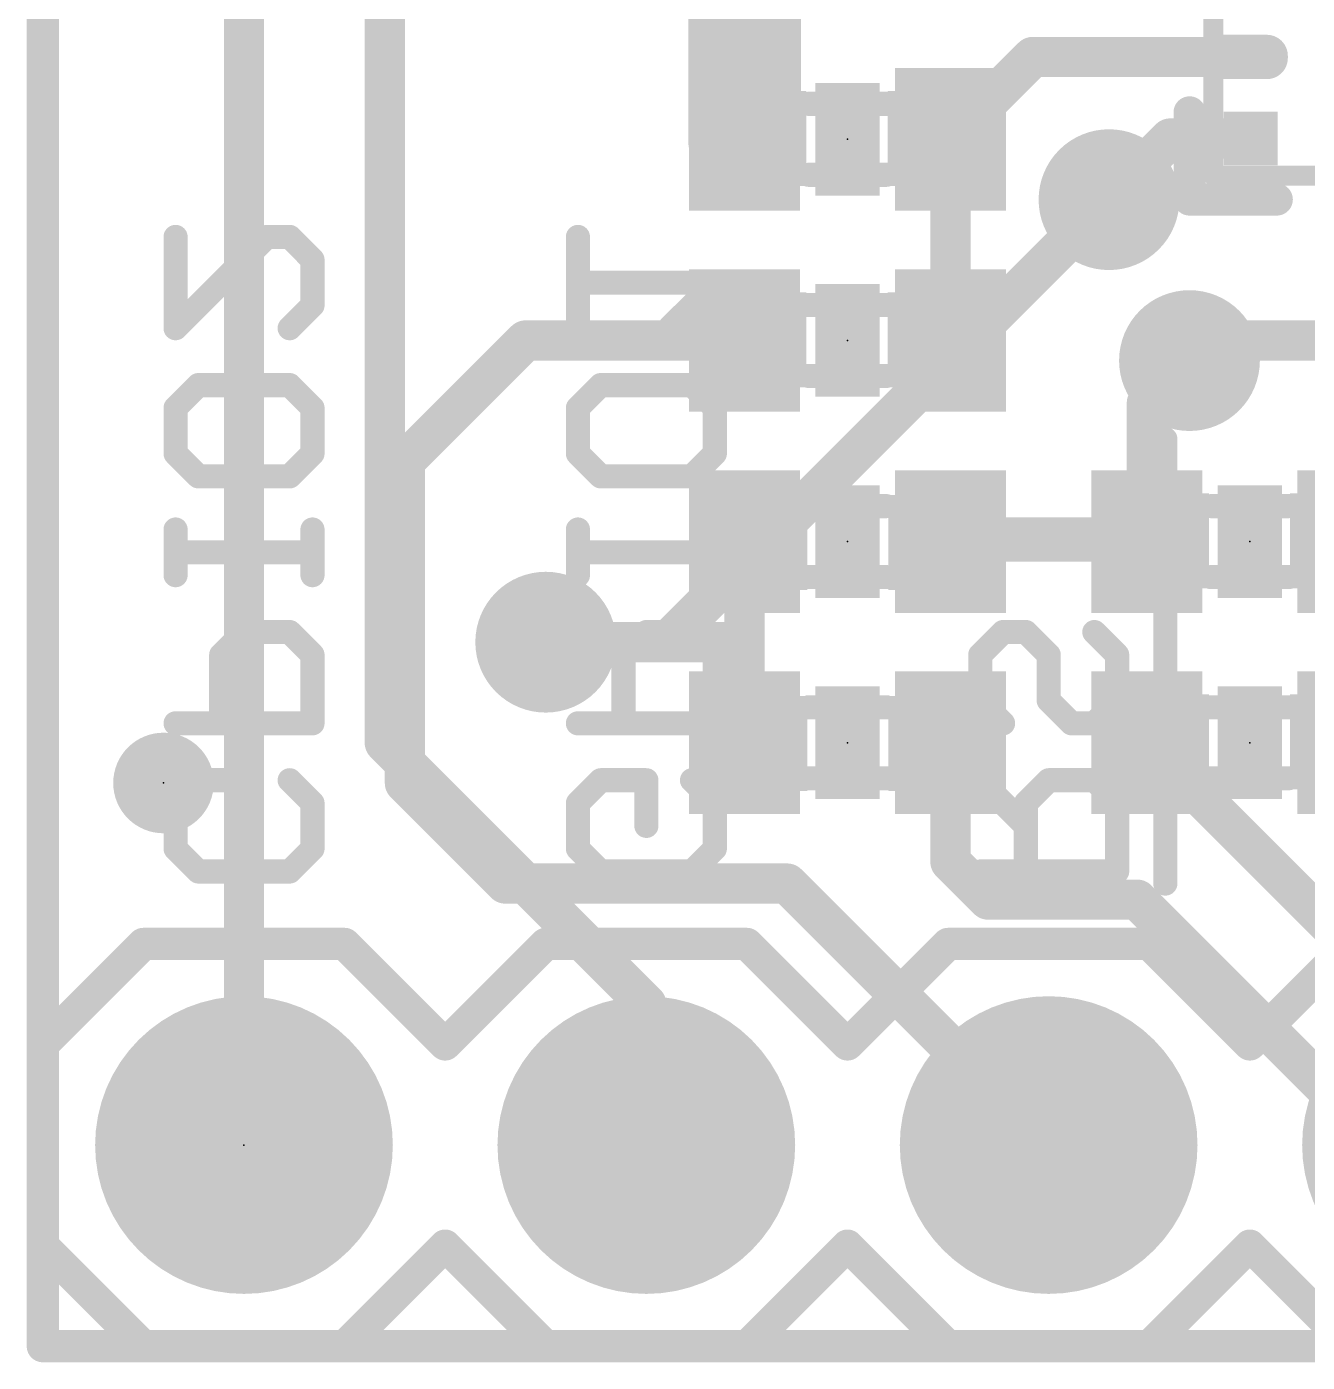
# Model space of a CAD drawing. Extents: x -0.1 to 25.5, y -0.1 to 14.1.
# Drawn here: x -0.1 to 7.98, y -0.1 to 8.33 of the extents above; entities that cross this region are included whole.
import ezdxf

# ---------------------------------------------------------------- set-up
doc = ezdxf.new("R2010")
doc.units = 0
for name, color, linetype in [('1', 12, 'CONTINUOUS'), ('16', 132, 'CONTINUOUS'), ('17', 110, 'CONTINUOUS'), ('18', 110, 'CONTINUOUS'), ('20', 53, 'CONTINUOUS'), ('21', 41, 'CONTINUOUS'), ('22', 40, 'CONTINUOUS'), ('23', 53, 'CONTINUOUS'), ('51', 53, 'CONTINUOUS')]:
    doc.layers.add(name, color=color, linetype=linetype)

# ---------------------------------------------------------------- blocks, each defined once
blk = doc.blocks.new('RECT')
blk.add_solid([(-0.5, -0.5), (0.5, -0.5), (-0.5, 0.5), (0.5, 0.5)])
blk = doc.blocks.new('ROUNDP')
at = {"const_width": 0.5}
blk.add_lwpolyline([(0, -0.25, 1), (0, 0.25, 1), (0, -0.25)], format="xyb", dxfattribs=at)
blk = doc.blocks.new('PIE')
at = {"const_width": 0.5}
blk.add_lwpolyline([(0, -0.25, 1), (0, 0.25, 1), (0, -0.25)], format="xyb", dxfattribs=at)
blk = doc.blocks.new('RECT44800X97600R95')
at = {"const_width": 0.133}
blk.add_lwpolyline([(0.0735, -0.172), (0.0735, 0.172, 0.4142), (0.007, 0.2385), (-0.007, 0.2385, 0.4142), (-0.0735, 0.172), (-0.0735, -0.172, 0.4142), (-0.007, -0.2385), (0.007, -0.2385, 0.4142)], format="xyb", close=True, dxfattribs=at)
blk.add_solid([(-0.0324, -0.1974), (0.0324, -0.1974), (-0.0324, 0.1974), (0.0324, 0.1974)])
blk = doc.blocks.new('ROUNDV')
at = {"const_width": 0.5}
blk.add_lwpolyline([(0, -0.25, 1), (0, 0.25, 1), (0, -0.25)], format="xyb", dxfattribs=at)

msp = doc.modelspace()

# ---------------------------------------------------------------- linework, layer by layer
at = {"layer": '1'}
for points, const_width in [([(4.43, 8.89), (4.43, 7.635)], 0.7112), ([(6.25, 8.14), (5.73, 7.62)], 0.254), ([(7.555, 8.14), (6.25, 8.14)], 0.254), ([(4.43, 7.62), (4.445, 7.62)], 0.7112), ([(4.43, 7.635), (4.445, 7.62)], 0.254), ([(5.73, 6.35), (5.73, 7.62)], 0.254), ([(7.117, 7.625), (6.731, 7.239)], 0.254), ([(7.625, 7.625), (7.117, 7.625)], 0.254), ([(2.286, 5.588), (3.048, 6.35)], 0.254), ([(3.048, 6.35), (4.43, 6.35)], 0.254), ([(6.97, 5.954), (7.239, 6.223)], 0.254), ([(6.97, 5.08), (6.97, 5.954)], 0.254), ([(2.286, 3.556), (2.286, 5.588)], 0.254), ([(4.43, 3.81), (4.43, 5.08)], 0.254), ([(5.73, 5.08), (6.97, 5.08)], 0.254), ([(4.43, 4.445), (3.175, 4.445)], 0.254), ([(4.43, 3.81), (4.43, 4.445)], 0.254), ([(5.73, 3.81), (5.73, 3.0584)], 0.254), ([(8.24, 2.54), (6.97, 3.81)], 0.254), ([(2.921, 2.921), (2.286, 3.556)], 0.254), ([(5.73, 3.0584), (5.7404, 3.048)], 0.254), ([(5.969, 2.8194), (5.7404, 3.048)], 0.254), ([(4.699, 2.921), (2.921, 2.921)], 0.254), ([(6.35, 1.27), (4.699, 2.921)], 0.254), ([(6.9088, 2.8194), (5.969, 2.8194)], 0.254), ([(8.4582, 1.27), (6.9088, 2.8194)], 0.254)]:
    msp.add_lwpolyline(points, dxfattribs=dict(at, const_width=const_width))
for points, const_width in [([(6.25, 8.2035, 1), (6.25, 8.0765)], 0.127), ([(6.2949, 8.0951, 1), (6.2051, 8.1849)], 0.127), ([(7.555, 8.0765, 1), (7.555, 8.2035)], 0.127), ([(4.43, 7.7978, 1), (4.43, 7.4422)], 0.3556), ([(4.445, 7.4422, 1), (4.445, 7.7978)], 0.3556), ([(4.2522, 7.635, 1), (4.6078, 7.635)], 0.3556), ([(4.4749, 7.6799, 1), (4.3851, 7.5901)], 0.127), ([(4.4001, 7.5751, 1), (4.4899, 7.6649)], 0.127), ([(5.7935, 7.62, 1), (5.6665, 7.62)], 0.127), ([(5.6851, 7.6649, 1), (5.7749, 7.5751)], 0.127), ([(7.117, 7.6885, 1), (7.117, 7.5615)], 0.127), ([(7.1619, 7.5801, 1), (7.0721, 7.6699)], 0.127), ([(7.625, 7.5615, 1), (7.625, 7.6885)], 0.127), ([(6.6861, 7.2839, 1), (6.7759, 7.1941)], 0.127), ([(3.048, 6.4135, 1), (3.048, 6.2865)], 0.127), ([(3.0929, 6.3051, 1), (3.0031, 6.3949)], 0.127), ([(4.43, 6.2865, 1), (4.43, 6.4135)], 0.127), ([(5.6665, 6.35, 1), (5.7935, 6.35)], 0.127), ([(7.2839, 6.1781, 1), (7.1941, 6.2679)], 0.127), ([(7.0335, 5.954, 1), (6.9065, 5.954)], 0.127), ([(6.9251, 5.9989, 1), (7.0149, 5.9091)], 0.127), ([(2.3495, 5.588, 1), (2.2225, 5.588)], 0.127), ([(2.2411, 5.6329, 1), (2.3309, 5.5431)], 0.127), ([(4.4935, 5.08, 1), (4.3665, 5.08)], 0.127), ([(5.73, 5.1435, 1), (5.73, 5.0165)], 0.127), ([(6.97, 5.0165, 1), (6.97, 5.1435)], 0.127), ([(6.9065, 5.08, 1), (7.0335, 5.08)], 0.127), ([(3.175, 4.5085, 1), (3.175, 4.3815)], 0.127), ([(4.4935, 4.445, 1), (4.3665, 4.445)], 0.127), ([(4.43, 4.3815, 1), (4.43, 4.5085)], 0.127), ([(5.7935, 3.81, 1), (5.6665, 3.81)], 0.127), ([(7.0149, 3.8549, 1), (6.9251, 3.7651)], 0.127), ([(4.3665, 3.81, 1), (4.4935, 3.81)], 0.127), ([(4.3665, 3.81, 1), (4.4935, 3.81)], 0.127), ([(2.3309, 3.6009, 1), (2.2411, 3.5111)], 0.127), ([(2.2225, 3.556, 1), (2.3495, 3.556)], 0.127), ([(5.7749, 3.1033, 1), (5.6851, 3.0135)], 0.127), ([(5.6665, 3.0584, 1), (5.7935, 3.0584)], 0.127), ([(5.7853, 3.0929, 1), (5.6955, 3.0031)], 0.127), ([(5.6955, 3.0031, 1), (5.7853, 3.0929)], 0.127), ([(2.921, 2.9845, 1), (2.921, 2.8575)], 0.127), ([(4.7439, 2.9659, 1), (4.6541, 2.8761)], 0.127), ([(4.699, 2.8575, 1), (4.699, 2.9845)], 0.127), ([(2.8761, 2.8761, 1), (2.9659, 2.9659)], 0.127), ([(5.969, 2.8829, 1), (5.969, 2.7559)], 0.127), ([(5.9241, 2.7745, 1), (6.0139, 2.8643)], 0.127), ([(6.9537, 2.8643, 1), (6.8639, 2.7745)], 0.127), ([(6.9088, 2.7559, 1), (6.9088, 2.8829)], 0.127), ([(6.3051, 1.2251, 1), (6.3949, 1.3149)], 0.127)]:
    msp.add_lwpolyline(points, format="xyb", dxfattribs=dict(at, const_width=const_width))
at = {"layer": '16'}
for points, const_width in [([(0, 0), (0, 13.97)], 0.2032), ([(1.27, 1.27), (1.27, 9.398)], 0.254), ([(2.159, 3.81), (2.159, 8.509)], 0.254), ([(3.937, 4.445), (6.731, 7.239)], 0.254), ([(7.366, 6.35), (7.239, 6.223)], 0.254), ([(9.9822, 6.35), (7.366, 6.35)], 0.254), ([(3.175, 4.445), (3.937, 4.445)], 0.254), ([(3.81, 2.159), (2.159, 3.81)], 0.254), ([(3.81, 1.27), (3.81, 2.159)], 0.254), ([(25.4, 0), (0, 0)], 0.2032)]:
    msp.add_lwpolyline(points, dxfattribs=dict(at, const_width=const_width))
for points, const_width in [([(6.7759, 7.1941, 1), (6.6861, 7.2839)], 0.127), ([(7.366, 6.4135, 1), (7.366, 6.2865)], 0.127), ([(7.4109, 6.3051, 1), (7.3211, 6.3949)], 0.127), ([(7.1941, 6.2679, 1), (7.2839, 6.1781)], 0.127), ([(3.175, 4.5085, 1), (3.175, 4.3815)], 0.127), ([(3.937, 4.3815, 1), (3.937, 4.5085)], 0.127), ([(3.8921, 4.4899, 1), (3.9819, 4.4001)], 0.127), ([(2.2039, 3.8549, 1), (2.1141, 3.7651)], 0.127), ([(2.0955, 3.81, 1), (2.2225, 3.81)], 0.127), ([(3.8735, 2.159, 1), (3.7465, 2.159)], 0.127), ([(3.7651, 2.1141, 1), (3.8549, 2.2039)], 0.127), ([(1.2065, 1.27, 1), (1.3335, 1.27)], 0.127), ([(3.7465, 1.27, 1), (3.8735, 1.27)], 0.127), ([(0, 0.0508, 1), (0, -0.0508)], 0.1016), ([(-0.0508, 0, 1), (0.0508, 0)], 0.1016)]:
    msp.add_lwpolyline(points, format="xyb", dxfattribs=dict(at, const_width=const_width))
at = {"layer": '20', "const_width": 0.2032}
for points in [[(0, 13.97), (0, 0)], [(0, 0), (25.4, 0)]]:
    msp.add_lwpolyline(points, dxfattribs=at)
at = {"layer": '20', "const_width": 0.1016}
for points in [[(0, 0.0508, 1), (0, -0.0508)], [(-0.0508, 0, 1), (0.0508, 0)]]:
    msp.add_lwpolyline(points, format="xyb", dxfattribs=at)
at = {"layer": '21', "const_width": 0.2032}
for points in [[(7.24, 7.24), (7.24, 7.79)], [(7.79, 7.24), (7.24, 7.24)], [(0.635, 2.54), (0, 1.905)], [(0.635, 2.54), (1.905, 2.54)], [(1.905, 2.54), (2.54, 1.905)], [(2.54, 1.905), (3.175, 2.54)], [(3.175, 2.54), (4.445, 2.54)], [(4.445, 2.54), (5.08, 1.905)], [(5.08, 1.905), (5.715, 2.54)], [(5.715, 2.54), (6.985, 2.54)], [(6.985, 2.54), (7.62, 1.905)], [(8.255, 2.54), (7.62, 1.905)], [(0, 1.905), (0, 0.635)], [(0, 0.635), (0.635, 0)], [(2.54, 0.635), (1.905, 0)], [(3.175, 0), (2.54, 0.635)], [(5.08, 0.635), (4.445, 0)], [(5.715, 0), (5.08, 0.635)], [(7.62, 0.635), (6.985, 0)], [(7.62, 0.635), (8.255, 0)], [(1.905, 0), (0.635, 0)], [(4.445, 0), (3.175, 0)], [(6.985, 0), (5.715, 0)]]:
    msp.add_lwpolyline(points, dxfattribs=at)
at = {"layer": '21', "const_width": 0.1016}
for points in [[(7.2908, 7.79, 1), (7.1892, 7.79)], [(7.24, 7.2908, 1), (7.24, 7.1892)], [(7.79, 7.1892, 1), (7.79, 7.2908)], [(7.1892, 7.24, 1), (7.2908, 7.24)], [(0.635, 2.5908, 1), (0.635, 2.4892)], [(0.6709, 2.5041, 1), (0.5991, 2.5759)], [(1.9409, 2.5759, 1), (1.8691, 2.5041)], [(1.905, 2.4892, 1), (1.905, 2.5908)], [(3.175, 2.5908, 1), (3.175, 2.4892)], [(3.2109, 2.5041, 1), (3.1391, 2.5759)], [(4.4809, 2.5759, 1), (4.4091, 2.5041)], [(4.445, 2.4892, 1), (4.445, 2.5908)], [(5.715, 2.5908, 1), (5.715, 2.4892)], [(5.7509, 2.5041, 1), (5.6791, 2.5759)], [(7.0209, 2.5759, 1), (6.9491, 2.5041)], [(6.985, 2.4892, 1), (6.985, 2.5908)], [(0.0508, 1.905, 1), (-0.0508, 1.905)], [(-0.0359, 1.9409, 1), (0.0359, 1.8691)], [(2.5041, 1.9409, 1), (2.5759, 1.8691)], [(2.5041, 1.8691, 1), (2.5759, 1.9409)], [(5.0441, 1.9409, 1), (5.1159, 1.8691)], [(5.0441, 1.8691, 1), (5.1159, 1.9409)], [(7.5841, 1.9409, 1), (7.6559, 1.8691)], [(7.5841, 1.8691, 1), (7.6559, 1.9409)], [(0.0359, 0.6709, 1), (-0.0359, 0.5991)], [(-0.0508, 0.635, 1), (0.0508, 0.635)], [(2.5759, 0.6709, 1), (2.5041, 0.5991)], [(2.5759, 0.5991, 1), (2.5041, 0.6709)], [(5.1159, 0.6709, 1), (5.0441, 0.5991)], [(5.1159, 0.5991, 1), (5.0441, 0.6709)], [(7.6559, 0.6709, 1), (7.5841, 0.5991)], [(7.6559, 0.5991, 1), (7.5841, 0.6709)], [(0.635, 0.0508, 1), (0.635, -0.0508)], [(0.5991, -0.0359, 1), (0.6709, 0.0359)], [(1.8691, 0.0359, 1), (1.9409, -0.0359)], [(1.905, -0.0508, 1), (1.905, 0.0508)], [(3.175, 0.0508, 1), (3.175, -0.0508)], [(3.1391, -0.0359, 1), (3.2109, 0.0359)], [(4.4091, 0.0359, 1), (4.4809, -0.0359)], [(4.445, -0.0508, 1), (4.445, 0.0508)], [(5.715, 0.0508, 1), (5.715, -0.0508)], [(5.6791, -0.0359, 1), (5.7509, 0.0359)], [(6.9491, 0.0359, 1), (7.0209, -0.0359)], [(6.985, -0.0508, 1), (6.985, 0.0508)]]:
    msp.add_lwpolyline(points, format="xyb", dxfattribs=at)
at = {"layer": '22', "const_width": 0.1524}
for points in [[(0.8382, 7.0037), (0.8382, 6.4274)], [(0.8382, 6.4274), (1.4144, 7.0037)], [(1.4144, 7.0037), (1.5585, 7.0037)], [(1.5585, 7.0037), (1.7025, 6.8596)], [(3.3782, 6.4274), (3.3782, 7.0037)], [(1.7025, 6.8596), (1.7025, 6.5715)], [(4.2425, 6.7155), (3.3782, 6.7155)], [(3.9544, 6.4274), (4.2425, 6.7155)], [(1.7025, 6.5715), (1.5585, 6.4274)], [(0.8382, 5.9241), (0.9823, 6.0681)], [(0.9823, 6.0681), (1.5585, 6.0681)], [(1.5585, 6.0681), (1.7025, 5.9241)], [(3.3782, 5.9241), (3.5223, 6.0681)], [(3.5223, 6.0681), (4.0985, 6.0681)], [(4.0985, 6.0681), (4.2425, 5.9241)], [(0.8382, 5.636), (0.8382, 5.9241)], [(1.7025, 5.9241), (1.7025, 5.636)], [(3.3782, 5.636), (3.3782, 5.9241)], [(4.2425, 5.9241), (4.2425, 5.636)], [(7.0866, 2.921), (7.0866, 5.7276)], [(0.9823, 5.4919), (0.8382, 5.636)], [(1.7025, 5.636), (1.5585, 5.4919)], [(3.5223, 5.4919), (3.3782, 5.636)], [(4.2425, 5.636), (4.0985, 5.4919)], [(1.5585, 5.4919), (0.9823, 5.4919)], [(4.0985, 5.4919), (3.5223, 5.4919)], [(6.7825, 4.8682), (6.7825, 5.4445)], [(0.8382, 4.8682), (0.8382, 5.1564)], [(1.7025, 4.8682), (1.7025, 5.1564)], [(3.3782, 4.8682), (3.3782, 5.1564)], [(4.2425, 4.8682), (4.2425, 5.1564)], [(5.9182, 5.1564), (6.7825, 5.1564)], [(0.8382, 5.0123), (1.7025, 5.0123)], [(3.3782, 5.0123), (4.2425, 5.0123)], [(1.2704, 4.5089), (1.1263, 4.3649)], [(1.5585, 4.5089), (1.2704, 4.5089)], [(1.7025, 4.3649), (1.5585, 4.5089)], [(3.8104, 4.5089), (3.6663, 4.3649)], [(4.0985, 4.5089), (3.8104, 4.5089)], [(4.2425, 4.3649), (4.0985, 4.5089)], [(6.0623, 4.5089), (5.9182, 4.3649)], [(6.2063, 4.5089), (6.0623, 4.5089)], [(6.3504, 4.3649), (6.2063, 4.5089)], [(6.6385, 4.5089), (6.7825, 4.3649)], [(1.1263, 4.3649), (1.1263, 3.9327)], [(1.7025, 3.9327), (1.7025, 4.3649)], [(3.6663, 4.3649), (3.6663, 3.9327)], [(4.2425, 3.9327), (4.2425, 4.3649)], [(5.9182, 4.3649), (5.9182, 4.0768)], [(6.3504, 4.0768), (6.3504, 4.3649)], [(6.7825, 4.3649), (6.7825, 4.0768)], [(5.9182, 4.0768), (6.0623, 3.9327)], [(6.4944, 3.9327), (6.3504, 4.0768)], [(6.7825, 4.0768), (6.6385, 3.9327)], [(0.8382, 3.9327), (1.7025, 3.9327)], [(3.3782, 3.9327), (4.2425, 3.9327)], [(6.6385, 3.9327), (6.4944, 3.9327)], [(0.8382, 3.4294), (0.9823, 3.5734)], [(0.9823, 3.5734), (1.2704, 3.5734)], [(1.2704, 3.5734), (1.2704, 3.2853)], [(1.5585, 3.5734), (1.7025, 3.4294)], [(3.3782, 3.4294), (3.5223, 3.5734)], [(3.5223, 3.5734), (3.8104, 3.5734)], [(3.8104, 3.5734), (3.8104, 3.2853)], [(4.0985, 3.5734), (4.2425, 3.4294)], [(6.2063, 3.2853), (5.9182, 3.5734)], [(6.3504, 3.5734), (6.2063, 3.4294)], [(6.6385, 3.5734), (6.3504, 3.5734)], [(6.7825, 3.4294), (6.6385, 3.5734)], [(0.8382, 3.1413), (0.8382, 3.4294)], [(1.7025, 3.4294), (1.7025, 3.1413)], [(3.3782, 3.1413), (3.3782, 3.4294)], [(4.2425, 3.4294), (4.2425, 3.1413)], [(6.2063, 3.4294), (6.2063, 2.9972)], [(6.7825, 2.9972), (6.7825, 3.4294)], [(0.9823, 2.9972), (0.8382, 3.1413)], [(1.7025, 3.1413), (1.5585, 2.9972)], [(3.5223, 2.9972), (3.3782, 3.1413)], [(4.2425, 3.1413), (4.0985, 2.9972)], [(1.5585, 2.9972), (0.9823, 2.9972)], [(4.0985, 2.9972), (3.5223, 2.9972)], [(5.9182, 2.9972), (6.7825, 2.9972)]]:
    msp.add_lwpolyline(points, dxfattribs=at)
at = {"layer": '22', "const_width": 0.0762}
for points in [[(0.8763, 7.0037, 1), (0.8001, 7.0037)], [(1.4144, 7.0418, 1), (1.4144, 6.9656)], [(1.4414, 6.9767, 1), (1.3875, 7.0306)], [(1.5854, 7.0306, 1), (1.5315, 6.9767)], [(1.5585, 6.9656, 1), (1.5585, 7.0418)], [(3.4163, 7.0037, 1), (3.3401, 7.0037)], [(1.7406, 6.8596, 1), (1.6644, 6.8596)], [(1.6756, 6.8327, 1), (1.7295, 6.8865)], [(3.3782, 6.7536, 1), (3.3782, 6.6774)], [(4.2695, 6.6886, 1), (4.2156, 6.7425)], [(4.2425, 6.6774, 1), (4.2425, 6.7536)], [(1.6644, 6.5715, 1), (1.7406, 6.5715)], [(1.7295, 6.5445, 1), (1.6756, 6.5984)], [(0.8113, 6.4544, 1), (0.8651, 6.4005)], [(0.8001, 6.4274, 1), (0.8763, 6.4274)], [(1.5315, 6.4544, 1), (1.5854, 6.4005)], [(3.3401, 6.4274, 1), (3.4163, 6.4274)], [(3.9275, 6.4544, 1), (3.9814, 6.4005)], [(0.9823, 6.1062, 1), (0.9823, 6.03)], [(1.0092, 6.0412, 1), (0.9553, 6.0951)], [(1.5854, 6.0951, 1), (1.5315, 6.0412)], [(1.5585, 6.03, 1), (1.5585, 6.1062)], [(3.5223, 6.1062, 1), (3.5223, 6.03)], [(3.5492, 6.0412, 1), (3.4953, 6.0951)], [(4.1254, 6.0951, 1), (4.0715, 6.0412)], [(4.0985, 6.03, 1), (4.0985, 6.1062)], [(0.8763, 5.9241, 1), (0.8001, 5.9241)], [(0.8113, 5.951, 1), (0.8651, 5.8971)], [(1.7406, 5.9241, 1), (1.6644, 5.9241)], [(1.6756, 5.8971, 1), (1.7295, 5.951)], [(3.4163, 5.9241, 1), (3.3401, 5.9241)], [(3.3513, 5.951, 1), (3.4051, 5.8971)], [(4.2806, 5.9241, 1), (4.2044, 5.9241)], [(4.2156, 5.8971, 1), (4.2695, 5.951)], [(7.1247, 5.7276, 1), (7.0485, 5.7276)], [(0.8651, 5.6629, 1), (0.8113, 5.609)], [(0.8001, 5.636, 1), (0.8763, 5.636)], [(1.6644, 5.636, 1), (1.7406, 5.636)], [(1.7295, 5.609, 1), (1.6756, 5.6629)], [(3.4051, 5.6629, 1), (3.3513, 5.609)], [(3.3401, 5.636, 1), (3.4163, 5.636)], [(4.2044, 5.636, 1), (4.2806, 5.636)], [(4.2695, 5.609, 1), (4.2156, 5.6629)], [(0.9823, 5.53, 1), (0.9823, 5.4538)], [(1.5585, 5.4538, 1), (1.5585, 5.53)], [(3.5223, 5.53, 1), (3.5223, 5.4538)], [(4.0985, 5.4538, 1), (4.0985, 5.53)], [(0.9553, 5.465, 1), (1.0092, 5.5189)], [(1.5315, 5.5189, 1), (1.5854, 5.465)], [(3.4953, 5.465, 1), (3.5492, 5.5189)], [(4.0715, 5.5189, 1), (4.1254, 5.465)], [(6.8206, 5.4445, 1), (6.7444, 5.4445)], [(0.8763, 5.1564, 1), (0.8001, 5.1564)], [(1.7406, 5.1564, 1), (1.6644, 5.1564)], [(3.4163, 5.1564, 1), (3.3401, 5.1564)], [(4.2806, 5.1564, 1), (4.2044, 5.1564)], [(5.9182, 5.1945, 1), (5.9182, 5.1183)], [(6.7825, 5.1183, 1), (6.7825, 5.1945)], [(0.8382, 5.0504, 1), (0.8382, 4.9742)], [(1.7025, 4.9742, 1), (1.7025, 5.0504)], [(3.3782, 5.0504, 1), (3.3782, 4.9742)], [(4.2425, 4.9742, 1), (4.2425, 5.0504)], [(0.8001, 4.8682, 1), (0.8763, 4.8682)], [(1.6644, 4.8682, 1), (1.7406, 4.8682)], [(3.3401, 4.8682, 1), (3.4163, 4.8682)], [(4.2044, 4.8682, 1), (4.2806, 4.8682)], [(6.7444, 4.8682, 1), (6.8206, 4.8682)], [(1.2704, 4.547, 1), (1.2704, 4.4708)], [(1.2973, 4.482, 1), (1.2434, 4.5359)], [(1.5854, 4.5359, 1), (1.5315, 4.482)], [(1.5585, 4.4708, 1), (1.5585, 4.547)], [(3.8104, 4.547, 1), (3.8104, 4.4708)], [(3.8373, 4.482, 1), (3.7834, 4.5359)], [(4.1254, 4.5359, 1), (4.0715, 4.482)], [(4.0985, 4.4708, 1), (4.0985, 4.547)], [(6.0623, 4.547, 1), (6.0623, 4.4708)], [(6.0892, 4.482, 1), (6.0353, 4.5359)], [(6.2333, 4.5359, 1), (6.1794, 4.482)], [(6.2063, 4.4708, 1), (6.2063, 4.547)], [(6.6654, 4.5359, 1), (6.6115, 4.482)], [(1.1644, 4.3649, 1), (1.0882, 4.3649)], [(1.0994, 4.3918, 1), (1.1533, 4.3379)], [(1.7406, 4.3649, 1), (1.6644, 4.3649)], [(1.6756, 4.3379, 1), (1.7295, 4.3918)], [(3.7044, 4.3649, 1), (3.6282, 4.3649)], [(3.6394, 4.3918, 1), (3.6933, 4.3379)], [(4.2806, 4.3649, 1), (4.2044, 4.3649)], [(4.2156, 4.3379, 1), (4.2695, 4.3918)], [(5.9563, 4.3649, 1), (5.8801, 4.3649)], [(5.8913, 4.3918, 1), (5.9451, 4.3379)], [(6.3885, 4.3649, 1), (6.3123, 4.3649)], [(6.3234, 4.3379, 1), (6.3773, 4.3918)], [(6.8206, 4.3649, 1), (6.7444, 4.3649)], [(6.7556, 4.3379, 1), (6.8095, 4.3918)], [(5.9451, 4.1037, 1), (5.8913, 4.0498)], [(6.3773, 4.1037, 1), (6.3234, 4.0498)], [(6.8095, 4.0498, 1), (6.7556, 4.1037)], [(5.8801, 4.0768, 1), (5.9563, 4.0768)], [(6.3123, 4.0768, 1), (6.3885, 4.0768)], [(6.7444, 4.0768, 1), (6.8206, 4.0768)], [(0.8382, 3.9708, 1), (0.8382, 3.8946)], [(1.0882, 3.9327, 1), (1.1644, 3.9327)], [(1.6644, 3.9327, 1), (1.7406, 3.9327)], [(1.7025, 3.8946, 1), (1.7025, 3.9708)], [(3.3782, 3.9708, 1), (3.3782, 3.8946)], [(3.6282, 3.9327, 1), (3.7044, 3.9327)], [(4.2044, 3.9327, 1), (4.2806, 3.9327)], [(4.2425, 3.8946, 1), (4.2425, 3.9708)], [(6.0353, 3.9058, 1), (6.0892, 3.9597)], [(6.4944, 3.9708, 1), (6.4944, 3.8946)], [(6.4675, 3.9058, 1), (6.5214, 3.9597)], [(6.6115, 3.9597, 1), (6.6654, 3.9058)], [(6.6385, 3.8946, 1), (6.6385, 3.9708)], [(0.9823, 3.6115, 1), (0.9823, 3.5353)], [(1.0092, 3.5465, 1), (0.9553, 3.6004)], [(1.3085, 3.5734, 1), (1.2323, 3.5734)], [(1.2704, 3.5353, 1), (1.2704, 3.6115)], [(1.5854, 3.6004, 1), (1.5315, 3.5465)], [(3.5223, 3.6115, 1), (3.5223, 3.5353)], [(3.5492, 3.5465, 1), (3.4953, 3.6004)], [(3.8485, 3.5734, 1), (3.7723, 3.5734)], [(3.8104, 3.5353, 1), (3.8104, 3.6115)], [(4.1254, 3.6004, 1), (4.0715, 3.5465)], [(5.9451, 3.6004, 1), (5.8913, 3.5465)], [(6.3504, 3.6115, 1), (6.3504, 3.5353)], [(6.3773, 3.5465, 1), (6.3234, 3.6004)], [(6.6654, 3.6004, 1), (6.6115, 3.5465)], [(6.6385, 3.5353, 1), (6.6385, 3.6115)], [(0.8763, 3.4294, 1), (0.8001, 3.4294)], [(0.8113, 3.4563, 1), (0.8651, 3.4024)], [(1.7406, 3.4294, 1), (1.6644, 3.4294)], [(1.6756, 3.4024, 1), (1.7295, 3.4563)], [(3.4163, 3.4294, 1), (3.3401, 3.4294)], [(3.3513, 3.4563, 1), (3.4051, 3.4024)], [(4.2806, 3.4294, 1), (4.2044, 3.4294)], [(4.2156, 3.4024, 1), (4.2695, 3.4563)], [(6.2444, 3.4294, 1), (6.1682, 3.4294)], [(6.1794, 3.4563, 1), (6.2333, 3.4024)], [(6.8206, 3.4294, 1), (6.7444, 3.4294)], [(6.7556, 3.4024, 1), (6.8095, 3.4563)], [(1.2323, 3.2853, 1), (1.3085, 3.2853)], [(3.7723, 3.2853, 1), (3.8485, 3.2853)], [(6.1794, 3.2584, 1), (6.2333, 3.3123)], [(0.8651, 3.1682, 1), (0.8113, 3.1143)], [(1.7295, 3.1143, 1), (1.6756, 3.1682)], [(3.4051, 3.1682, 1), (3.3513, 3.1143)], [(4.2695, 3.1143, 1), (4.2156, 3.1682)], [(0.8001, 3.1413, 1), (0.8763, 3.1413)], [(1.6644, 3.1413, 1), (1.7406, 3.1413)], [(3.3401, 3.1413, 1), (3.4163, 3.1413)], [(4.2044, 3.1413, 1), (4.2806, 3.1413)], [(0.9823, 3.0353, 1), (0.9823, 2.9591)], [(0.9553, 2.9703, 1), (1.0092, 3.0241)], [(1.5315, 3.0241, 1), (1.5854, 2.9703)], [(1.5585, 2.9591, 1), (1.5585, 3.0353)], [(3.5223, 3.0353, 1), (3.5223, 2.9591)], [(3.4953, 2.9703, 1), (3.5492, 3.0241)], [(4.0715, 3.0241, 1), (4.1254, 2.9703)], [(4.0985, 2.9591, 1), (4.0985, 3.0353)], [(5.9182, 3.0353, 1), (5.9182, 2.9591)], [(6.7825, 2.9591, 1), (6.7825, 3.0353)], [(6.1682, 2.9972, 1), (6.2444, 2.9972)], [(6.7444, 2.9972, 1), (6.8206, 2.9972)], [(7.0485, 2.921, 1), (7.1247, 2.921)]]:
    msp.add_lwpolyline(points, format="xyb", dxfattribs=at)
at = {"layer": '23'}
for p in [(5.08, 7.62), (5.08, 6.35), (5.08, 5.08), (7.62, 5.08), (5.08, 3.81), (7.62, 3.81), (0.762, 3.556), (1.27, 1.27)]:
    msp.add_point(p, dxfattribs=at)
at = {"layer": '51'}
for points, const_width in [([(7.39, 7.39), (7.39, 10.39)], 0.127), ([(4.835, 7.844), (5.325, 7.844)], 0.1524), ([(5.325, 7.396), (4.835, 7.396)], 0.1524), ([(10.39, 7.39), (7.39, 7.39)], 0.127), ([(4.835, 6.574), (5.325, 6.574)], 0.1524), ([(5.325, 6.126), (4.835, 6.126)], 0.1524), ([(4.835, 5.304), (5.325, 5.304)], 0.1524), ([(7.375, 5.304), (7.865, 5.304)], 0.1524), ([(5.325, 4.856), (4.835, 4.856)], 0.1524), ([(7.865, 4.856), (7.375, 4.856)], 0.1524), ([(4.835, 4.034), (5.325, 4.034)], 0.1524), ([(7.375, 4.034), (7.865, 4.034)], 0.1524), ([(5.325, 3.586), (4.835, 3.586)], 0.1524), ([(7.865, 3.586), (7.375, 3.586)], 0.1524)]:
    msp.add_lwpolyline(points, dxfattribs=dict(at, const_width=const_width))
for points, const_width in [([(4.835, 7.8821, 1), (4.835, 7.8059)], 0.0762), ([(5.325, 7.8059, 1), (5.325, 7.8821)], 0.0762), ([(4.835, 7.4341, 1), (4.835, 7.3579)], 0.0762), ([(5.325, 7.3579, 1), (5.325, 7.4341)], 0.0762), ([(7.39, 7.4218, 1), (7.39, 7.3583)], 0.0635), ([(7.3583, 7.39, 1), (7.4218, 7.39)], 0.0635), ([(4.835, 6.6121, 1), (4.835, 6.5359)], 0.0762), ([(5.325, 6.5359, 1), (5.325, 6.6121)], 0.0762), ([(4.835, 6.1641, 1), (4.835, 6.0879)], 0.0762), ([(5.325, 6.0879, 1), (5.325, 6.1641)], 0.0762), ([(4.835, 5.3421, 1), (4.835, 5.2659)], 0.0762), ([(5.325, 5.2659, 1), (5.325, 5.3421)], 0.0762), ([(7.375, 5.3421, 1), (7.375, 5.2659)], 0.0762), ([(7.865, 5.2659, 1), (7.865, 5.3421)], 0.0762), ([(4.835, 4.8941, 1), (4.835, 4.8179)], 0.0762), ([(5.325, 4.8179, 1), (5.325, 4.8941)], 0.0762), ([(7.375, 4.8941, 1), (7.375, 4.8179)], 0.0762), ([(7.865, 4.8179, 1), (7.865, 4.8941)], 0.0762), ([(4.835, 4.0721, 1), (4.835, 3.9959)], 0.0762), ([(5.325, 3.9959, 1), (5.325, 4.0721)], 0.0762), ([(7.375, 4.0721, 1), (7.375, 3.9959)], 0.0762), ([(7.865, 3.9959, 1), (7.865, 4.0721)], 0.0762), ([(4.835, 3.6241, 1), (4.835, 3.5479)], 0.0762), ([(5.325, 3.5479, 1), (5.325, 3.6241)], 0.0762), ([(7.375, 3.6241, 1), (7.375, 3.5479)], 0.0762), ([(7.865, 3.5479, 1), (7.865, 3.6241)], 0.0762)]:
    msp.add_lwpolyline(points, format="xyb", dxfattribs=dict(at, const_width=const_width))

# ---------------------------------------------------------------- block references
at = {"layer": '1', "rotation": 270}
msp.add_blockref('RECT44800X97600R95', (7.555, 8.14), dxfattribs=at)
at = {"layer": '1', "xscale": 0.7, "yscale": 0.9, "rotation": 180}
for p in [(4.43, 7.62), (5.73, 7.62), (4.43, 6.35), (5.73, 6.35), (6.97, 5.08), (8.27, 5.08), (6.97, 3.81), (8.27, 3.81)]:
    msp.add_blockref('RECT', p, dxfattribs=at)
at = {"layer": '1'}
for name, p, xscale, yscale in [('RECT', (7.625, 7.625), 0.34, 0.34), ('RECT', (4.43, 5.08), 0.7, 0.9), ('RECT', (5.73, 5.08), 0.7, 0.9), ('RECT', (4.43, 3.81), 0.7, 0.9), ('RECT', (5.73, 3.81), 0.7, 0.9), ('PIE', (0.762, 3.556), 0.635, 0.635)]:
    msp.add_blockref(name, p, dxfattribs=dict(at, xscale=xscale, yscale=yscale))
at = {"layer": '17', "xscale": 1.8796, "yscale": 1.8796, "rotation": 90}
for p in [(1.27, 1.27), (1.27, 1.27), (3.81, 1.27), (3.81, 1.27), (6.35, 1.27), (6.35, 1.27), (8.89, 1.27), (8.89, 1.27)]:
    msp.add_blockref('ROUNDP', p, dxfattribs=at)
at = {"layer": '18', "xscale": 0.889, "yscale": 0.889}
for p in [(6.731, 7.239), (6.731, 7.239), (7.239, 6.223), (7.239, 6.223), (3.175, 4.445), (3.175, 4.445)]:
    msp.add_blockref('ROUNDV', p, dxfattribs=at)
at = {"layer": '21', "xscale": 0.4064, "yscale": 0.7112, "rotation": 180}
for p in [(5.08, 7.62), (5.08, 6.35), (7.62, 5.08), (7.62, 3.81)]:
    msp.add_blockref('RECT', p, dxfattribs=at)
at = {"layer": '21', "xscale": 0.4064, "yscale": 0.7112}
for p in [(5.08, 5.08), (5.08, 3.81)]:
    msp.add_blockref('RECT', p, dxfattribs=at)
at = {"layer": '51', "xscale": 0.3, "yscale": 0.5999, "rotation": 180}
for p in [(4.6712, 7.6249), (5.484, 7.6249), (4.6712, 6.3548), (5.484, 6.3548), (7.2112, 5.0849), (8.024, 5.0849), (7.2112, 3.8149), (8.024, 3.8149)]:
    msp.add_blockref('RECT', p, dxfattribs=at)
at = {"layer": '51'}
for p, xscale, yscale in [((4.676, 5.0751), 0.3, 0.5999), ((5.4888, 5.0751), 0.3, 0.5999), ((4.676, 3.8052), 0.3, 0.5999), ((5.4888, 3.8052), 0.3, 0.5999), ((1.27, 1.27), 0.508, 0.508), ((3.81, 1.27), 0.508, 0.508), ((6.35, 1.27), 0.508, 0.508)]:
    msp.add_blockref('RECT', p, dxfattribs=dict(at, xscale=xscale, yscale=yscale))

doc.saveas('drawing.dxf')
